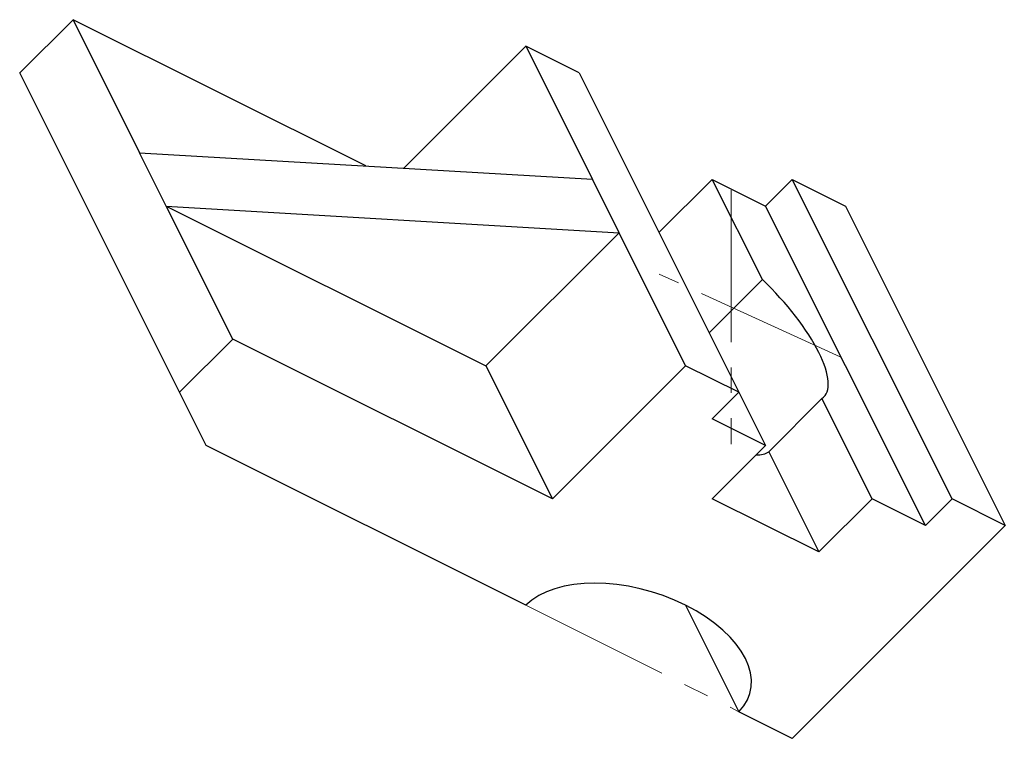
# Model space of a CAD drawing. Header units: millimetres. Extents: x 182 to 305, y -189 to -99.
import ezdxf

# ---------------------------------------------------------------- set-up
doc = ezdxf.new("R2010")
doc.units = ezdxf.units.MM
doc.linetypes.add('CENTER2', pattern=[28.575, 19.05, -3.175, 3.175, -3.175])
doc.layers.add('PV-21B', color=7, linetype='Continuous')
doc.layers.add('ОСИ', color=18, linetype='CENTER2', lineweight=20)

# ---------------------------------------------------------------- blocks, each defined once
blk = doc.blocks.new('*U8')
at = {"layer": 'PV-21B'}
for p, q in [((181.68, -105.81, 75.87), (188.35, -99.15, 89.2)), ((224.98, -117.46, 107.52), (188.35, -99.15, 89.2)), ((188.35, -99.15, 89.2), (196.67, -115.8, 80.88)), ((229.75, -117.74, 112.01), (245.01, -102.48, 142.54)), ((245.01, -102.48, 142.54), (253.34, -119.13, 134.21)), ((251.68, -105.81, 145.87), (245.01, -102.48, 142.54)), ((201.68, -145.81, 55.87), (181.68, -105.81, 75.87)), ((251.68, -105.81, 145.87), (271.68, -145.81, 125.87)), ((196.67, -115.8, 80.88), (253.34, -119.13, 134.21)), ((200.02, -122.5, 77.53), (196.67, -115.8, 80.88)), ((256.69, -125.83, 130.86), (253.34, -119.13, 134.21)), ((261.68, -125.81, 135.87), (268.35, -119.15, 149.2)), ((274.62, -131.69, 142.93), (268.35, -119.15, 149.2)), ((268.35, -119.15, 149.2), (275.01, -122.48, 152.54)), ((275.01, -122.48, 152.54), (278.35, -119.15, 159.2)), ((298.35, -159.15, 139.2), (278.35, -119.15, 159.2)), ((278.35, -119.15, 159.2), (285.01, -122.48, 162.54)), ((208.35, -139.15, 69.2), (200.02, -122.5, 77.53)), ((200.02, -122.5, 77.53), (256.69, -125.83, 130.86)), ((200.02, -122.5, 77.53), (240.02, -142.5, 97.53)), ((295.01, -162.48, 132.54), (275.01, -122.48, 152.54)), ((285.01, -122.48, 162.54), (305.01, -162.48, 142.54)), ((240.02, -142.5, 97.53), (256.69, -125.83, 130.86)), ((265.01, -142.48, 122.54), (256.69, -125.83, 130.86)), ((274.62, -131.69, 142.93), (267.95, -138.36, 129.6)), ((201.68, -145.81, 55.87), (208.35, -139.15, 69.2)), ((248.35, -159.15, 89.2), (208.35, -139.15, 69.2)), ((240.02, -142.5, 97.53), (248.35, -159.15, 89.2)), ((248.35, -159.15, 89.2), (265.01, -142.48, 122.54)), ((271.68, -145.81, 125.87), (265.01, -142.48, 122.54)), ((205.01, -152.48, 52.54), (201.68, -145.81, 55.87)), ((268.35, -149.15, 119.2), (271.68, -145.81, 125.87)), ((271.68, -145.81, 125.87), (275.01, -152.48, 122.54)), ((275.41, -153.27, 122.14), (282.07, -146.6, 135.47)), ((288.35, -159.15, 129.2), (282.07, -146.6, 135.47)), ((275.01, -152.48, 122.54), (268.35, -149.15, 119.2)), ((245.01, -172.48, 72.54), (205.01, -152.48, 52.54)), ((268.35, -159.15, 109.2), (275.01, -152.48, 122.54)), ((275.41, -153.27, 122.14), (281.68, -165.81, 115.87)), ((281.68, -165.81, 115.87), (268.35, -159.15, 109.2)), ((281.68, -165.81, 115.87), (288.35, -159.15, 129.2)), ((295.01, -162.48, 132.54), (288.35, -159.15, 129.2)), ((295.01, -162.48, 132.54), (298.35, -159.15, 139.2)), ((305.01, -162.48, 142.54), (298.35, -159.15, 139.2)), ((278.35, -189.15, 89.2), (305.01, -162.48, 142.54)), ((265.01, -172.48, 92.54), (271.68, -185.81, 85.87)), ((278.35, -189.15, 89.2), (271.68, -185.81, 85.87))]:
    blk.add_line(p, q, dxfattribs=at)
at = {"layer": 'PV-21B', "extrusion": (-0.57735, -0.57735, 0.57735)}
for centre, major_axis, start_param, end_param in [((271.68, -135.81, 135.87), (-10.61, 10.61), -2.356194, -1.515126), ((271.68, -135.81, 135.87), (10.61, -10.61), -0.055671, 0.785398), ((265.01, -142.48, 122.54), (10.61, -10.61), -0.339837, -0.055671), ((258.35, -179.15, 79.2), (14.14, 0, 14.14), -0.785398, 2.356194)]:
    blk.add_ellipse(centre, major_axis=major_axis, ratio=0.57735, start_param=start_param, end_param=end_param, dxfattribs=at)

msp = doc.modelspace()

# ---------------------------------------------------------------- linework, layer by layer
at = {"layer": 'ОСИ'}
for p, q in [((270.7, -120.48, 135.09), (270.7, -152.29, 135.09)), ((284.34, -141.36, 140.58), (261.71, -131.01, 130.7)), ((245.01, -172.48, 72.54), (271.68, -185.81, 85.87)), ((265.01, -172.48, 92.54), (265.01, -172.48, 64.69))]:
    msp.add_line(p, q, dxfattribs=at)

# ---------------------------------------------------------------- block references
at = {"layer": 'PV-21B'}
msp.add_blockref('*U8', (0, 0), dxfattribs=at)

doc.saveas('drawing.dxf')
